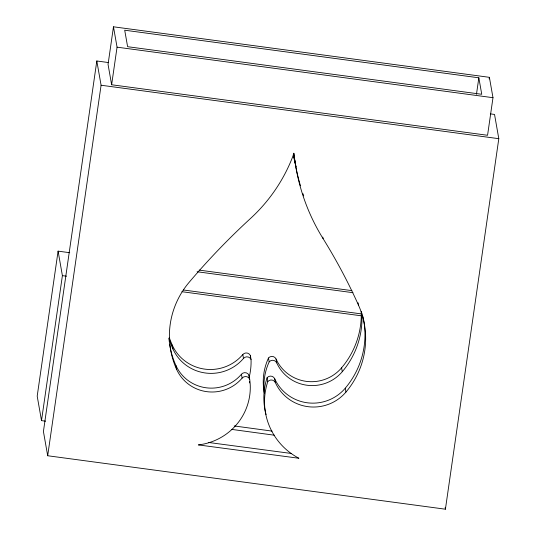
<?xml version="1.0" encoding="UTF-8"?>
<svg xmlns="http://www.w3.org/2000/svg" width="536" height="536" viewBox="0 0 536 536"><rect width="100%" height="100%" fill="white"/><g stroke="black" fill="none" stroke-linecap="round" stroke-linejoin="round"><path stroke-width="0.8" d="M69.707 252.704L58.089 251.143L37.198 396.131L41.507 420.619L45.654 421.175M41.507 420.619L62.397 275.638L58.089 251.143M108.413 62.544L96.815 60.983L43.423 431.5L47.691 455.747L445.409 509.2L498.802 138.683L494.534 114.436L490.393 113.88M47.691 455.747L101.083 85.231L96.815 60.983M113.471 26.8L108.051 64.387L111.635 84.755L487.566 135.28L492.986 97.693L489.395 77.325L113.471 26.8L117.056 47.168L111.635 84.755M476.457 94.349L478.842 77.8L124.707 30.204L127.608 46.692L481.743 94.289L478.842 77.8M489.16 78.96L489.395 77.325M208.37 442.455L291.644 453.51M117.056 47.168L492.986 97.693M101.083 85.231L498.802 138.683M199.178 270.111L351.891 290.633M197.107 271.745L352.963 292.69M183.319 289.976L361.559 313.929M62.397 275.638L66.551 276.194M181.912 291.698L361.184 315.791M234.185 425.946L272.094 431.105M231.572 429.376L274.425 435.212M445.128 507.585L445.409 509.2M358.068 302.786L358.477 305.118A84.38 83.02 -10 0 1 345.948 392.071A42.002 41.326 -10 0 1 275.363 382.59A4.502 4.429 -10 0 0 267.799 381.572L267.116 377.692A4.502 4.429 -10 0 1 274.68 378.704A42.002 41.326 -10 0 0 345.264 388.191L345.948 392.071M322.819 237.086L323.094 238.641A578.565 569.232 -10 0 1 358.477 305.118M341.593 367.817L342.276 371.696A39.001 38.371 -10 0 1 276.737 362.885A4.502 4.429 -10 0 0 269.173 361.867L268.489 357.988A4.502 4.429 -10 0 1 276.053 359.006A39.001 38.371 -10 0 0 341.593 367.817A84.38 83.02 -10 0 0 361.251 311.423M276.053 359.006L276.737 362.885M274.68 378.704L275.363 382.59M169.403 337.881A84.38 83.02 -10 0 0 172.224 345.05A42.002 41.326 -10 0 0 242.808 354.537A4.502 4.429 -10 0 1 250.372 355.556L251.049 359.435A65.432 64.38 -10 0 1 249.093 377.585M169.617 344.058A84.38 83.02 -10 0 0 175.895 365.431A39.001 38.371 -10 0 0 241.435 374.242A4.502 4.429 -10 0 1 248.999 375.254L249.682 379.133A58.451 57.513 -10 0 1 198.333 444.913L298.921 458.26A65.432 64.38 -10 0 1 267.799 381.572M242.808 354.537L243.491 358.417A4.502 4.429 -10 0 1 251.049 359.435M241.435 374.242L242.118 378.121A4.502 4.429 -10 0 1 249.682 379.133M172.224 345.05L172.907 348.929A42.002 41.326 -10 0 0 243.491 358.417M175.895 365.431L176.579 369.311A39.001 38.371 -10 0 0 242.118 378.121M250.372 355.556A65.432 64.38 -10 0 1 250.406 357.217M264.422 393.364A58.451 57.513 -10 0 1 268.489 357.988M295.671 163.621A165.651 162.978 -10 0 1 295.222 162.046M295.008 161.262A165.651 162.978 -10 0 1 293.427 154.917M176.579 369.311A84.38 83.02 -10 0 1 189.108 282.351A708.773 697.343 -10 0 1 250.54 218.44A165.651 162.978 -10 0 0 293.983 153.309A206.065 202.742 -10 0 0 323.094 238.641M303.718 195.881A206.065 202.742 -10 0 1 302.974 193.737M300.448 185.791A206.065 202.742 -10 0 1 293.721 153.189M169.309 341.774A84.38 83.02 -10 0 1 168.994 338.705M248.999 375.254A58.451 57.513 -10 0 1 249.367 378.309M249.568 381.384A58.451 57.513 -10 0 1 249.609 382.918M266.091 414.596A65.432 64.38 -10 0 1 267.116 377.692M362.926 316.555A84.38 83.02 -10 0 1 345.264 388.191M296.127 166.716A165.651 162.978 -10 0 1 293.252 154.804M361.82 312.997A84.38 83.02 -10 0 1 342.276 371.696M264.449 393.451A58.451 57.513 -10 0 1 269.173 361.867M172.907 348.929A84.38 83.02 -10 0 1 168.927 338.089"/></g></svg>
